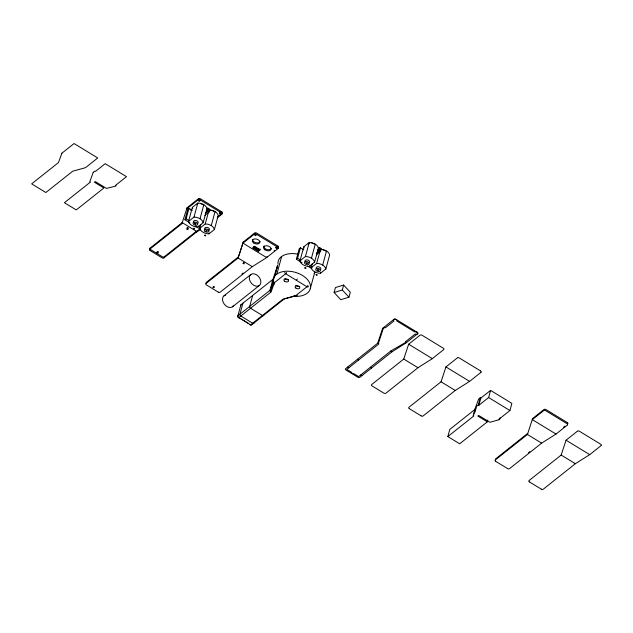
<?xml version="1.0" encoding="UTF-8"?>
<svg xmlns="http://www.w3.org/2000/svg" width="633" height="633" viewBox="0 0 633 633"><rect width="100%" height="100%" fill="white"/><g stroke="black" fill="none" stroke-linecap="round" stroke-linejoin="round"><path stroke-width="0.95" d="M273.432 281.582L273.551 280.854M149.784 249.204L181.877 223.718L182.177 222.61L196.38 231.274L199.973 229.004M189.773 222.753L184.915 219.793L187.756 209.325L188.974 208.36L192.29 210.378M184.915 219.793L186.134 218.82L188.974 208.36M206.975 208.629L203.161 222.674L197.71 227.002A7.517 4.716 15.2 0 1 188.539 221.408L192.353 207.363L197.805 203.035A7.517 4.716 15.2 0 1 206.975 208.629L207.703 208.051L209.776 209.309L209.032 212.063L204.894 215.347M188.539 221.408L193.991 217.079L197.805 203.035M164.018 257.837L196.08 232.374L196.38 231.274L164.319 256.737A1.495 0.942 15.2 0 1 162.262 256.689L150.456 249.481M200.02 218.733L203.834 204.688M209.776 209.309L209.048 209.895A7.517 4.716 15.2 0 1 218.219 215.481L214.405 229.526L208.953 233.854A7.517 4.716 15.2 0 1 199.783 228.26L200.803 224.501M206.231 211.382L206.959 210.805L207.703 208.051M208.597 208.589L207.846 211.343L205.543 213.171M199.783 228.26L205.234 223.932L208.486 211.952M208.581 211.612L208.724 211.098M208.953 233.854L209.191 232.976M211.256 225.585L215.078 211.549M254.656 233.015L243.278 242.051L238.087 258.003L205.986 283.497A1.464 0.918 15.2 0 0 206.303 284.834L218.156 292.058M243.278 242.051L238.087 258.003L252.29 266.659L266.651 257.591L278.029 248.547M260.116 249.038L259.815 250.138L258.391 251.269L253.065 248.017L253.366 246.917L258.691 250.17L259.221 249.742M253.065 248.017L254.64 246.34L259.965 249.592L258.541 250.715L253.216 247.471L254.64 246.34M276.146 270.869L277.642 265.362L273.005 279.295L240.896 304.789L237.905 315.804A1.464 0.918 15.2 0 0 238.277 317.173A1.464 0.483 -58.6 0 0 238.791 317.624L250.621 324.848A1.464 1.037 51.5 0 0 252.108 324.468L284.209 298.966L295.231 295.912M242.93 303.175L239.939 314.19A1.464 1.037 51.5 0 0 240.817 316.009L252.654 323.234A1.464 1.037 51.5 0 0 254.134 322.854M258.391 251.269L258.691 250.17M252.678 295.429L249.687 306.443A1.464 1.037 51.5 0 0 250.573 308.271L262.41 315.487A1.464 1.037 51.5 0 0 263.89 315.107M266.952 256.484L266.651 257.591L242.985 243.151L254.355 234.115M286.614 272.459A1.464 0.483 -58.6 0 1 285.665 273.749L274.445 282.666L271.051 292.003L238.791 317.624A1.464 1.037 51.5 0 1 237.905 315.804L270.006 290.31L273.005 279.295L273.591 279.651L271.098 288.83M274.896 275.458L275.648 272.704M275.545 273.511L276.289 270.758M276.787 268.922L277.539 266.169M276.866 274.089L281.653 256.468M302.028 262.687L296.355 259.229L299.203 248.769L300.422 247.804L303.737 249.821M296.355 259.229L297.573 258.264L300.422 247.804M318.423 248.073L314.609 262.109L309.149 266.446A7.517 4.716 15.2 0 1 299.979 260.851L303.8 246.807L309.252 242.479A7.517 4.716 15.2 0 1 318.423 248.073L319.151 247.495L321.216 248.753L320.472 251.507L316.334 254.79M299.979 260.851L305.43 256.515L309.252 242.479M311.46 258.169L315.274 244.132M321.216 248.753L320.488 249.331A7.517 4.716 15.2 0 1 329.666 254.925L325.845 268.97L320.393 273.298A7.517 4.716 15.2 0 1 311.222 267.704L312.243 263.945M317.671 250.826L318.399 250.249L319.151 247.495M320.33 248.215L319.586 250.969L316.516 253.406M311.222 267.704L316.674 263.375L319.934 251.396M319.974 251.23L320.211 250.367M310.273 288.735L314.815 272.04M320.393 273.298L320.63 272.419M322.703 265.029L326.517 250.984M334.113 292.517L335.458 287.556L343.64 285.04L350.31 292.232L348.965 297.194L340.783 299.71L334.113 292.517L342.295 290.001L343.64 285.04M487.79 420.059L487.307 421.847L459.669 443.796L447.84 436.572L449.786 429.419L475.794 408.76L475.201 408.404L478.595 399.059L480.218 397.769L480.811 398.125L490.567 390.387L511.868 403.379L509.921 410.532L498.946 419.252L499.54 419.608L500.03 417.82M447.84 436.572L473.848 415.921L473.255 415.557L475.201 408.404M474.821 412.344L475.794 408.76M473.255 415.557L476.649 406.22L478.279 404.93L480.218 397.769M478.279 404.93L478.865 405.286L480.811 398.125M478.865 405.286L488.621 397.54L490.567 390.387M567.255 425.123L555.996 434.072L532.321 419.632L532.622 418.532L544 409.496M181.877 223.718L187.067 207.766L198.446 198.73M273.591 279.651L273.899 278.726M274.208 277.8L274.508 276.874M274.817 275.941L275.118 275.015M377.735 343.173L382.625 328.321L394.003 319.285A1.464 0.918 15.2 0 1 395.997 319.364L417.297 332.357A1.464 0.918 15.2 0 1 417.669 333.726L406.291 342.762L391.93 351.837L359.829 377.331A1.464 0.918 15.2 0 1 357.835 377.252L345.998 370.036A1.464 0.918 15.2 0 1 345.626 368.667L377.735 343.173L378.914 343.893L346.813 369.387L351.544 372.275A1.836 1.147 15.2 0 0 353.91 373.723L358.642 376.611L390.933 350.88L405.698 342.398L406.109 342.081L405.516 341.717L415.248 333.987A1.836 1.147 15.2 0 0 417.471 333.868A1.836 1.147 15.2 0 0 417.084 332.293A1.836 1.147 15.2 0 0 414.75 331.945L396.923 321.073A1.836 1.147 15.2 0 0 396.116 319.507A1.836 1.147 15.2 0 0 393.829 319.443A1.836 1.147 15.2 0 0 393.948 320.994L385.434 327.759L384.84 327.396L383.218 328.685L378.328 343.537M403.767 359.053L408.657 344.202L420.035 335.166A1.464 0.918 15.2 0 1 422.037 335.245L443.337 348.237A1.464 0.918 15.2 0 1 443.701 349.606L432.323 358.642L417.97 367.718L385.861 393.212A1.464 0.918 15.2 0 1 383.867 393.133L372.03 385.916A1.464 0.918 15.2 0 1 371.666 384.548L403.767 359.053L417.97 367.718M409.258 408.617A1.464 0.918 15.2 0 1 408.942 407.288L441.043 381.794L445.933 366.942L457.311 357.906M532.622 418.532L527.431 434.483L495.33 459.977A1.464 0.918 15.2 0 0 495.647 461.315M529.378 481.887A1.464 0.918 15.2 0 1 529.053 480.55L561.162 455.056L566.052 440.204L577.423 431.168M270.006 290.31L273.401 280.965M270.6 290.666L273.828 281.796M222.096 213.179L217.562 216.787M221.819 214.263L217.261 217.887M150.068 248.112L182.177 222.61M198.145 199.83L186.767 208.866L187.067 207.766L188.547 208.668M238.388 256.903L206.287 282.397A1.464 0.918 15.2 0 0 206.239 283.41M241.893 274.057L243.23 272.997M252.29 266.659L220.205 292.145A1.503 0.942 15.2 0 1 218.243 292.137M274.2 250.731L274.619 250.391M276.756 248.698L277.863 247.82M224.011 295.777L250.834 274.477M232.517 306.807L259.34 285.507A6.963 4.922 51.5 0 0 256.373 274.682A6.963 4.922 51.5 0 0 249.544 279.786A6.963 4.922 51.5 0 0 259.34 285.507M271.929 281.812L273.432 280.617M317.734 249.861L320.037 248.033L319.285 250.787L316.983 252.614M480.866 372.433L469.607 381.375L455.246 390.45L423.153 415.936A1.503 0.942 15.2 0 1 421.198 415.928M499.54 419.608L489.895 422.282L478.651 415.43L477.836 416.071L487.307 421.847M532.321 419.632L543.7 410.603M528.563 452.658L529.9 451.598M555.996 434.072L541.634 443.14L509.541 468.626A1.503 0.942 15.2 0 1 507.587 468.618M563.536 427.212L563.963 426.871M564.391 426.531L564.818 426.199M600.986 445.695L589.719 454.644L575.357 463.712L543.272 489.198A1.503 0.942 15.2 0 1 541.31 489.19M196.08 232.374L200.566 229.542M256.428 234.519L255.716 234.542M255.431 233.688L255.392 234.36M277.032 247.194L276.463 247.186M295.405 296.204L294.661 296.284A6.836 6.385 -26.1 0 1 293.562 296.315M214.231 286.725L213.456 286.464M307.045 263.613C308.825 262.964 304.813 262.181 306.689 263.565M220.601 212.949L221.067 212.395M157.981 252.44C159.635 251.815 156.296 250.723 157.324 252.243M195.462 224.169C197.599 223.449 193.176 222.84 195.312 224.145M206.706 231.029C208.771 230.641 204.902 229.36 206.295 230.903M318.067 270.457C320.314 270.062 316.104 268.811 317.798 270.37M243.99 262.814L243.404 262.426M220.616 212.047L219.77 212.134L219.968 212.767M529.465 481.942L541.223 489.111M277.966 246.087L256.658 233.094A1.464 0.918 15.2 0 0 255.052 232.825M544.396 409.306A1.464 0.918 15.2 0 1 545.994 409.575L567.303 422.567M277.665 247.186L256.357 234.194A1.464 0.918 15.2 0 0 254.751 233.925M495.766 461.386L507.5 468.539M318.399 250.249L320.472 251.507M221.748 211.802L200.447 198.802A1.464 0.918 15.2 0 0 198.841 198.54M297.573 258.264L300.002 259.744M309.719 265.67L312.148 267.158M307.693 266.145L311.745 268.614M206.959 210.805L209.032 212.063M254.49 246.894L259.815 250.138M190.027 209.57L191.506 210.472M382.625 328.321L383.218 328.685M405.698 342.398L406.291 342.762M408.657 344.202L432.323 358.642M445.933 366.942L469.607 381.375M566.052 440.204L589.719 454.644M488.621 397.54L509.921 410.532M186.134 218.82L188.563 220.3M198.279 226.226L200.708 227.714M195.439 226.21L200.297 229.17M390.751 351.117L391.93 351.837M441.043 381.794L455.246 390.45M541.634 443.14L527.431 434.483L527.732 433.383L495.631 458.878A1.464 0.918 15.2 0 0 495.584 459.89M561.162 455.056L575.357 463.712M357.416 359.307L358.594 360.035M370.432 367.251L371.611 367.971M347.659 367.053L348.846 367.781M360.675 374.997L361.862 375.717M409.322 408.657L421.111 415.849M239.013 317.624L241.236 318.977M242.716 319.879L243.452 320.33M244.188 320.781L246.411 322.134M247.147 322.585L248.627 323.487M480.589 370.962L459.313 357.985A1.464 0.918 15.2 0 0 457.706 357.716M150.14 250.573L161.969 257.789A1.495 0.942 15.2 0 0 163.987 257.9M342.295 290.001L348.965 297.194M273.583 283.275L273.464 282.397M277.713 247.218A1.464 0.918 15.2 0 1 278.148 248.437M278.006 246.118A1.464 0.918 15.2 0 1 278.441 247.337M271.217 248.563A3.853 2.421 15.2 0 1 266.446 249.362A3.853 2.421 15.2 0 1 264.072 245.857M260.076 241.489A3.853 2.421 15.2 0 1 255.938 242.732A3.853 2.421 15.2 0 1 252.638 239.693M233.624 305.43A6.963 4.922 51.5 0 1 224.327 304.244A6.963 4.922 51.5 0 1 225.657 295.097M314.664 272.245A19.077 11.98 15.2 0 1 314.103 273.298M278.037 264.333A19.077 11.98 15.2 0 1 297.779 254.142M273.867 284.241A19.077 11.98 15.2 0 1 287.88 271.209A19.077 11.98 15.2 0 1 310.305 284.882A19.077 11.98 15.2 0 1 293.57 296.26M273.954 284.13A6.955 3.648 -74.4 0 1 273.709 283.188M284.755 272.38A1.464 1.037 51.5 0 0 285.665 273.749L306.965 286.749A1.464 1.037 51.5 0 0 308.421 286.448M297.265 278.955A1.464 0.483 -58.6 0 1 296.315 280.253M307.915 285.451A1.464 0.483 -58.6 0 1 306.965 286.749L295.746 295.658L282.888 299.227L250.621 324.848A1.464 0.483 -58.6 0 1 250.106 324.389A1.464 0.918 15.2 0 0 252.108 324.468M274.231 282.555A1.503 1.139 36.7 0 1 273.519 281.812M273.139 282.682A4.589 2.184 -76.7 0 1 273.06 281.859M297.186 295.358A1.108 0.775 -22.1 0 1 296.83 295.785M296.64 295.429A5.396 4.265 -20.3 0 1 295.382 295.761M308.192 243.958A3.853 2.421 15.2 0 1 309.236 243.222M311.721 243.056A3.853 2.421 15.2 0 1 314.039 243.99M304.164 247.922A7.517 4.716 15.2 0 1 303.8 246.807M305.359 262.022A2.382 1.495 15.2 0 1 305.992 260.005A2.382 1.495 15.2 0 1 309.228 260.938A2.382 1.495 15.2 0 1 308.595 262.956M306.103 264.467A2.382 1.495 15.2 0 1 305.13 261.825A2.382 1.495 15.2 0 1 308.991 262.877A2.382 1.495 15.2 0 1 306.791 264.649M305.43 256.515A7.517 4.716 15.2 0 1 314.609 262.109M322.965 249.916A3.853 2.421 15.2 0 1 325.536 251.048M316.476 268.732A2.382 1.495 15.2 0 1 317.299 266.841A2.382 1.495 15.2 0 1 320.433 267.751A2.382 1.495 15.2 0 1 320.021 269.753M317.347 271.32A2.382 1.495 15.2 0 1 316.373 268.677A2.382 1.495 15.2 0 1 320.235 269.737A2.382 1.495 15.2 0 1 318.035 271.51M316.674 263.375A7.517 4.716 15.2 0 1 325.845 268.97M480.661 371.009A1.464 0.918 15.2 0 1 481.096 372.228M601.215 445.49A1.464 0.918 15.2 0 0 600.78 444.271L579.424 431.247A1.464 0.918 15.2 0 0 577.818 430.978M567.485 424.917A1.464 0.918 15.2 0 0 567.049 423.699L545.701 410.675A1.464 0.918 15.2 0 0 544.095 410.406M567.35 422.599A1.464 0.918 15.2 0 1 567.785 423.817M150.053 250.518A1.464 0.918 15.2 0 1 149.665 249.315M150.353 249.418A1.464 0.918 15.2 0 1 149.966 248.215M198.54 199.64A1.464 0.918 15.2 0 1 200.147 199.909L221.455 212.902A1.464 0.918 15.2 0 1 221.938 214.152M221.795 211.833A1.464 0.918 15.2 0 1 222.23 213.052M209.65 210.465A3.853 2.421 15.2 0 1 214.342 211.818M205.155 229.439A2.382 1.495 15.2 0 1 205.733 227.437A2.382 1.495 15.2 0 1 208.937 228.26A2.382 1.495 15.2 0 1 208.581 230.309M205.234 223.932A7.517 4.716 15.2 0 1 214.405 229.526M197.085 204.174A3.853 2.421 15.2 0 1 197.789 203.779M201.033 203.794A3.853 2.421 15.2 0 1 202.853 204.744M192.725 208.479A7.517 4.716 15.2 0 1 192.353 207.363M195.114 223.37A2.382 1.495 15.2 0 1 193.856 220.933A2.382 1.495 15.2 0 1 197.456 221.186A2.382 1.495 15.2 0 1 197.156 223.512M194.663 225.024A2.382 1.495 15.2 0 1 193.69 222.381A2.382 1.495 15.2 0 1 197.551 223.441A2.382 1.495 15.2 0 1 195.352 225.213M193.991 217.079A7.517 4.716 15.2 0 1 203.161 222.674M240.888 305.842A1.464 0.918 15.2 0 1 240.896 304.789M288.624 279.43A2.382 1.495 15.2 0 1 285.024 278.852M299.718 286.369A2.382 1.495 15.2 0 1 295.912 285.261M270.837 291.892A1.48 1.116 36.7 0 1 270.125 291.148M187.139 227.927C188.99 229.803 188.452 226.385 187.139 227.927M198.976 199.688C200.859 201.531 200.218 198.184 198.984 199.64M212.981 287.2C214.769 289.075 214.373 285.705 212.981 287.176M243.056 263.32C244.955 265.156 244.322 261.809 243.064 263.273M254.885 235.072C256.8 236.924 256.12 233.514 254.893 235.049M275.6 247.709C277.436 249.576 276.914 246.182 275.6 247.685M156.77 252.884C157.902 254.854 158.772 251.689 156.77 252.884M186.846 229.004C187.874 230.942 188.951 227.904 186.854 228.956M193.342 228.473C194.584 230.42 195.178 227.31 193.358 228.426M198.683 200.764C200.115 202.718 200.281 199.49 198.683 200.764M204.586 235.334C205.844 237.296 206.405 234.107 204.586 235.334M219.39 213.392C220.656 215.362 221.257 212.15 219.39 213.392M304.789 267.917C306.055 269.88 306.625 266.683 304.789 267.917M316.025 274.777C317.228 276.708 317.932 273.622 316.041 274.73M61.868 153.226L58.473 162.57L31.65 183.871L45.853 192.527L72.676 171.227L85.534 167.658L97.727 157.981L74.061 143.541L61.868 153.226M93.225 172.35L89.831 181.695L90.424 182.059L64.416 202.71L76.245 209.927L103.883 187.985L94.42 182.209L95.227 181.56L106.471 188.42L115.712 186.07L116.116 185.746L115.523 185.382L126.497 176.67L105.197 163.678L95.441 171.424L94.855 171.06L93.225 172.35M264.823 249.742A3.853 2.421 15.2 0 0 271.035 249.418A3.853 2.421 15.2 0 0 266.176 245.778A3.853 2.421 15.2 0 0 264.823 249.742M253.58 242.89A3.853 2.421 15.2 0 0 259.791 242.558A3.853 2.421 15.2 0 0 254.941 238.918A3.853 2.421 15.2 0 0 253.58 242.89M205.06 231.417A2.382 1.495 15.2 0 0 208.922 231.251A2.382 1.495 15.2 0 0 205.962 228.98A2.382 1.495 15.2 0 0 205.06 231.417M284.597 281.21A2.382 1.495 15.2 0 0 288.49 281.107A2.382 1.495 15.2 0 0 285.586 278.797A2.382 1.495 15.2 0 0 284.597 281.21M295.84 288.062A2.382 1.495 15.2 0 0 299.733 287.968A2.382 1.495 15.2 0 0 296.83 285.657A2.382 1.495 15.2 0 0 295.84 288.062"/></g></svg>
